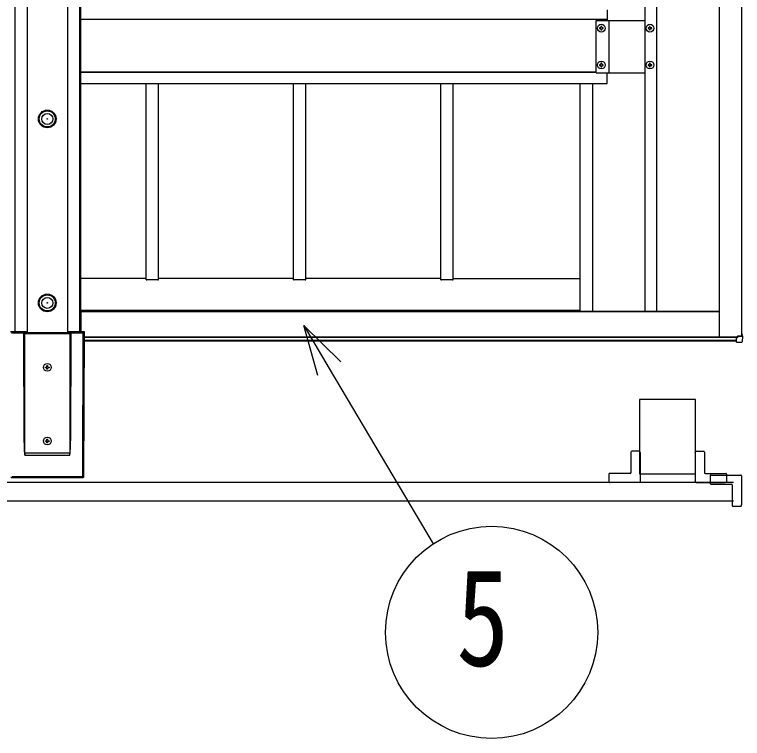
# Model space of a CAD drawing. Units: millimetres, scale not verified. Extents: x -16820 to 16820, y -11881 to 11886.
# Drawn here: x -4656 to -3668, y -1916 to -934 of the extents above; entities that cross this region are included whole.
import ezdxf
from ezdxf.enums import TextEntityAlignment as Align

# ---------------------------------------------------------------- set-up
doc = ezdxf.new("R2010")
doc.units = ezdxf.units.MM
doc.header["$LTSCALE"] = 60
doc.layers.add('0-6_YKK_A1', color=4, linetype='Continuous')
doc.layers.add('0-7_YKK_D', color=6, linetype='Continuous')
doc.styles.add('ＭＳ ゴシック', font='')
doc.styles.get('ＭＳ ゴシック').set_extended_font_data('MS Gothic')

msp = doc.modelspace()

# ---------------------------------------------------------------- linework, layer by layer
at = {"layer": '0-6_YKK_A1'}
for p, q in [((-3699.92, 235.73), (-3699.92, -1371.23)), ((-3669.92, 234.65), (-3669.92, -1370.29)), ((-3800.92, 201.34), (-3800.92, -1336.66)), ((-3784.92, 201.34), (-3784.92, -1336.66)), ((-4655.72, -16.37), (-4655.72, -1363.87)), ((-4568.12, -16.77), (-4568.12, -1363.87)), ((-4566.92, -16.77), (-4566.92, -1363.87)), ((-4639.42, -134.54), (-4639.42, -1365.52)), ((-4584.42, -134.54), (-4584.42, -1365.52)), ((-3851.92, -927.24), (-3851.92, -941.74)), ((-3851.92, -940.23), (-4566.92, -940.23)), ((-3866.92, -1012.74), (-3866.92, -941.74)), ((-3866.92, -941.74), (-3800.92, -941.74)), ((-3866.92, -1012.74), (-3866.92, -941.74)), ((-3866.92, -941.74), (-3800.92, -941.74)), ((-3849.42, -1012.74), (-3849.42, -941.74)), ((-3849.42, -1012.74), (-3849.42, -941.74)), ((-3859.44, -950.8), (-3859.44, -949.84)), ((-3793.44, -950.8), (-3793.44, -949.84)), ((-3859.44, -1000.8), (-3859.44, -999.84)), ((-3793.44, -1000.8), (-3793.44, -999.84)), ((-4566.92, -1011.96), (-3866.92, -1011.96)), ((-3866.92, -1011.99), (-4566.92, -1011.99)), ((-3866.92, -1012.74), (-3800.92, -1012.74)), ((-3866.92, -1012.74), (-3800.92, -1012.74)), ((-3851.92, -1027.24), (-3851.92, -1012.74)), ((-4566.92, -1027.15), (-3851.92, -1027.15)), ((-4477.92, -1293.66), (-4477.92, -1027.15)), ((-4460.92, -1293.66), (-4460.92, -1027.15)), ((-4277.92, -1293.66), (-4277.92, -1027.15)), ((-4260.92, -1293.66), (-4260.92, -1027.15)), ((-4077.92, -1293.66), (-4077.92, -1027.15)), ((-4060.92, -1293.66), (-4060.92, -1027.15)), ((-3888.92, -1027.15), (-3888.92, -1336.66)), ((-3871.92, -1027.15), (-3871.92, -1336.66)), ((-4478.22, -1292.01), (-4566.92, -1292.01)), ((-4461.92, -1293.71), (-4476.92, -1293.71)), ((-4278.22, -1292.01), (-4460.92, -1292.01)), ((-4261.92, -1293.71), (-4276.92, -1293.71)), ((-4078.22, -1292.01), (-4260.92, -1292.01)), ((-4061.92, -1293.71), (-4076.92, -1293.71)), ((-4060.92, -1292.01), (-3888.92, -1292.01)), ((-3888.92, -1335.43), (-4566.92, -1335.43)), ((-3888.92, -1335.53), (-4566.92, -1335.53)), ((-3699.92, -1336.66), (-4566.92, -1336.66)), ((-4565.92, -1363.87), (-4565.92, -1336.66)), ((-3699.92, -1336.66), (-4565.92, -1336.66)), ((-4565.92, -1363.87), (-4565.92, -1336.66)), ((-3699.92, -1336.72), (-4565.92, -1336.72)), ((-3699.92, -1337.24), (-4565.92, -1337.24)), ((-4565.92, -1349.93), (-4566.92, -1349.93)), ((-4566.92, -1351.54), (-4565.92, -1351.54)), ((-4566.92, -1351.54), (-4565.92, -1351.54)), ((-4566.92, -1351.61), (-4565.92, -1351.61)), ((-4566.92, -1351.93), (-4565.92, -1351.93)), ((-4566.92, -1359.16), (-4565.92, -1359.16)), ((-4566.92, -1359.34), (-4565.92, -1359.34)), ((-4566.92, -1359.89), (-4565.92, -1359.89)), ((-4566.92, -1360.07), (-4565.92, -1360.07)), ((-4661.81, -1363.87), (-4640.55, -1363.87)), ((-4661.81, -1363.87), (-4640.55, -1363.87)), ((-4643.04, -1364.72), (-4661.35, -1364.72)), ((-4660.35, -1365.71), (-4643.97, -1365.71)), ((-4643.98, -1365.82), (-4643.51, -1512.34)), ((-4643.98, -1365.82), (-4643.51, -1366.69)), ((-4643.51, -1366.69), (-4643.51, -1512.34)), ((-4642.51, -1365.69), (-4643.04, -1364.72)), ((-4642.51, -1528.98), (-4642.51, -1366.74)), ((-4640.55, -1363.87), (-4640.3, -1365.52)), ((-4640.3, -1365.52), (-4583.42, -1365.52)), ((-4583.42, -1365.52), (-4583.17, -1363.87)), ((-4583.17, -1363.87), (-4562.03, -1363.87)), ((-4583.17, -1363.87), (-4562.04, -1363.87)), ((-4580.8, -1364.72), (-4581.33, -1365.69)), ((-4581.33, -1365.69), (-4581.33, -1366.74)), ((-4581.33, -1366.74), (-4581.33, -1528.98)), ((-4562.49, -1364.72), (-4580.81, -1364.72)), ((-4579.86, -1365.82), (-4580.33, -1512.34)), ((-4580.33, -1366.69), (-4579.86, -1365.82)), ((-4580.33, -1512.34), (-4580.33, -1366.69)), ((-4579.87, -1365.71), (-4563.49, -1365.71)), ((-4563.49, -1365.71), (-4564.11, -1561.22)), ((-4562.49, -1364.72), (-4563.49, -1365.71)), ((-4563.12, -1562.22), (-4562.49, -1364.71)), ((-4562.03, -1363.87), (-4562.67, -1562.28)), ((-4562.03, -1363.87), (-4562.67, -1562.28)), ((-4562.04, -1363.87), (-4562.49, -1364.71)), ((-3675.42, -1371.4), (-4562.06, -1371.4)), ((-3675.42, -1371.71), (-4562.06, -1371.71)), ((-3675.42, -1371.74), (-4562.06, -1371.74)), ((-3676.42, -1372.06), (-4562.06, -1372.06)), ((-3699.42, -1371.26), (-3674.92, -1371.26)), ((-3676.42, -1371.78), (-3675.22, -1371.78)), ((-3676.42, -1371.78), (-3676.42, -1371.81)), ((-3676.42, -1372.15), (-3676.42, -1371.81)), ((-3676.42, -1377.83), (-3676.42, -1372.15)), ((-3675.22, -1372.15), (-3676.42, -1372.15)), ((-3675.42, -1371.4), (-3675.42, -1371.26)), ((-3675.22, -1371.81), (-3675.22, -1372.15)), ((-3669.42, -1370.29), (-3674.92, -1370.29)), ((-3674.92, -1370.29), (-3674.92, -1370.32)), ((-3674.92, -1371.52), (-3674.92, -1370.32)), ((-3674.62, -1370.34), (-3668.92, -1370.34)), ((-3674.62, -1370.34), (-3674.62, -1371.55)), ((-3668.92, -1368.09), (-3669.92, -1368.09)), ((-3669.92, -1368.14), (-3669.42, -1368.14)), ((-3669.42, -1369.64), (-3669.92, -1369.64)), ((-3669.42, -1368.14), (-3669.42, -1370.29)), ((-3668.42, -1370.31), (-3668.88, -1377.81)), ((-3668.42, -1370.31), (-3668.42, -1368.11)), ((-3676.42, -1376.25), (-4562.07, -1376.25)), ((-4562.07, -1376.73), (-3676.42, -1376.73)), ((-3676.42, -1378.28), (-3676.42, -1377.83)), ((-3676.42, -1378.28), (-3669.38, -1378.28)), ((-4611.44, -1414.05), (-4611.44, -1415.01)), ((-4611.44, -1514.05), (-4611.44, -1515.01)), ((-4581.33, -1528.98), (-4642.51, -1528.98)), ((-3819.73, -1527.49), (-3819.73, -1555.5)), ((-3808.42, -1526.49), (-3818.73, -1526.49)), ((-3807.42, -1527.99), (-3807.42, -1527.5)), ((-3807.42, -1527.99), (-3807.42, -1567.8)), ((-3732.42, -1527.99), (-3732.42, -1527.5)), ((-3732.42, -1527.99), (-3732.42, -1567.8)), ((-3731.42, -1526.49), (-3721.11, -1526.49)), ((-3720.11, -1527.49), (-3720.11, -1555.5)), ((-4642.51, -1531.59), (-4581.34, -1531.59)), ((-3849.73, -1557.49), (-3849.73, -1567.8)), ((-3820.72, -1556.49), (-3848.73, -1556.49)), ((-3719.12, -1556.49), (-3691.11, -1556.49)), ((-3712.23, -1559.8), (-3712.23, -1570.11)), ((-3710.73, -1558.8), (-3711.22, -1558.8)), ((-3710.73, -1558.8), (-3710.42, -1558.8)), ((-3710.42, -1558.8), (-3670.92, -1558.8)), ((-3690.11, -1557.49), (-3690.11, -1567.8)), ((-3669.92, -1559.8), (-3669.92, -1599.3)), ((-3680.49, -1568.8), (-9069.42, -1568.8)), ((-4562.67, -1562.28), (-4661.17, -1562.28)), ((-4660.73, -1562.22), (-4563.12, -1562.22)), ((-4564.11, -1561.22), (-4659.73, -1561.22)), ((-4564.11, -1561.22), (-4563.12, -1562.22)), ((-4562.67, -1562.28), (-4563.12, -1562.22)), ((-3848.72, -1568.8), (-3848.23, -1568.8)), ((-3848.23, -1568.8), (-3847.92, -1568.8)), ((-3808.42, -1568.8), (-3847.92, -1568.8)), ((-3731.42, -1568.8), (-3691.92, -1568.8)), ((-3691.61, -1568.8), (-3691.92, -1568.8)), ((-3691.12, -1568.8), (-3691.61, -1568.8)), ((-3711.23, -1571.11), (-3683.22, -1571.11)), ((-3682.23, -1572.1), (-3682.23, -1600.11)), ((-9069.42, -1593.8), (-3680.49, -1593.8)), ((-3669.92, -1599.61), (-3669.92, -1599.3)), ((-3669.92, -1600.1), (-3669.92, -1599.61)), ((-3681.23, -1601.11), (-3670.92, -1601.11))]:
    msp.add_line(p, q, dxfattribs=at)
for points in [[(-3861.36, -951.76), (-3862.32, -951.76), (-3862.32, -952.72), (-3861.36, -952.72)], [(-3859.44, -949.84), (-3860.4, -949.84), (-3860.4, -950.8)], [(-3860.4, -953.68), (-3860.4, -954.64), (-3859.44, -954.64), (-3859.44, -953.68)], [(-3858.48, -952.72), (-3857.52, -952.72), (-3857.52, -951.76), (-3858.48, -951.76)], [(-3795.36, -951.76), (-3796.32, -951.76), (-3796.32, -952.72), (-3795.36, -952.72)], [(-3793.44, -949.84), (-3794.4, -949.84), (-3794.4, -950.8)], [(-3794.4, -953.68), (-3794.4, -954.64), (-3793.44, -954.64), (-3793.44, -953.68)], [(-3792.48, -952.72), (-3791.52, -952.72), (-3791.52, -951.76), (-3792.48, -951.76)], [(-3861.36, -1001.76), (-3862.32, -1001.76), (-3862.32, -1002.72), (-3861.36, -1002.72)], [(-3859.44, -999.84), (-3860.4, -999.84), (-3860.4, -1000.8)], [(-3860.4, -1003.68), (-3860.4, -1004.64), (-3859.44, -1004.64), (-3859.44, -1003.68)], [(-3858.48, -1002.72), (-3857.52, -1002.72), (-3857.52, -1001.76), (-3858.48, -1001.76)], [(-3795.36, -1001.76), (-3796.32, -1001.76), (-3796.32, -1002.72), (-3795.36, -1002.72)], [(-3793.44, -999.84), (-3794.4, -999.84), (-3794.4, -1000.8)], [(-3794.4, -1003.68), (-3794.4, -1004.64), (-3793.44, -1004.64), (-3793.44, -1003.68)], [(-3792.48, -1002.72), (-3791.52, -1002.72), (-3791.52, -1001.76), (-3792.48, -1001.76)], [(-4581.33, -1365.69), (-4642.51, -1365.69), (-4642.51, -1366.74), (-4581.33, -1366.74)], [(-3676.42, -1371.81), (-3675.22, -1371.81), (-3675.22, -1371.78)], [(-3675.42, -1371.78), (-3675.42, -1371.74), (-3675.42, -1371.71), (-3675.42, -1371.4)], [(-4613.36, -1413.09), (-4614.32, -1413.09), (-4614.32, -1412.13), (-4613.36, -1412.13)], [(-4612.4, -1411.17), (-4612.4, -1410.21), (-4611.44, -1410.21), (-4611.44, -1411.17)], [(-4610.48, -1412.13), (-4609.52, -1412.13), (-4609.52, -1413.09), (-4610.48, -1413.09)], [(-4611.44, -1415.01), (-4612.4, -1415.01), (-4612.4, -1414.05)], [(-4612.4, -1511.17), (-4612.4, -1510.21), (-4611.44, -1510.21), (-4611.44, -1511.17)], [(-4613.36, -1513.09), (-4614.32, -1513.09), (-4614.32, -1512.13), (-4613.36, -1512.13)], [(-4611.44, -1515.01), (-4612.4, -1515.01), (-4612.4, -1514.05)], [(-4610.48, -1512.13), (-4609.52, -1512.13), (-4609.52, -1513.09), (-4610.48, -1513.09)], [(-4642.87, -1528.97), (-4642.6, -1530.92), (-4642.51, -1531.55), (-4642.51, -1531.59)]]:
    msp.add_lwpolyline(points, dxfattribs=at)
msp.add_lwpolyline([(-3731.92, -1456.3), (-3807.92, -1456.3), (-3807.92, -1557.3), (-3731.92, -1557.3)], close=True, dxfattribs=at)
for centre, radius in [((-3859.92, -952.24), 5.3), ((-3793.92, -952.24), 5.3), ((-3859.92, -1002.24), 5.3), ((-3793.92, -1002.24), 5.3), ((-4611.92, -1075.44), 12), ((-4611.92, -1075.44), 10.88), ((-4611.92, -1075.44), 7.48), ((-4611.92, -1075.44), 0.5), ((-4611.92, -1325.1), 12), ((-4611.92, -1325.1), 10.88), ((-4611.92, -1325.1), 7.48), ((-4611.92, -1325.1), 0.5), ((-4611.92, -1412.61), 5.3), ((-4611.92, -1512.61), 5.3)]:
    msp.add_circle(centre, radius, dxfattribs=at)
for centre, radius, start, end in [((-3861.36, -950.8), 0.96, 270, 0), ((-3861.36, -953.68), 0.96, 0, 90), ((-3858.48, -950.8), 0.96, 180, 270), ((-3858.48, -953.68), 0.96, 90, 180), ((-3795.36, -950.8), 0.96, 270, 0), ((-3795.36, -953.68), 0.96, 0, 90), ((-3792.48, -950.8), 0.96, 180, 270), ((-3792.48, -953.68), 0.96, 90, 180), ((-3861.36, -1000.8), 0.96, 270, 0), ((-3861.36, -1003.68), 0.96, 0, 90), ((-3858.48, -1000.8), 0.96, 180, 270), ((-3858.48, -1003.68), 0.96, 90, 180), ((-3795.36, -1000.8), 0.96, 270, 0), ((-3795.36, -1003.68), 0.96, 0, 90), ((-3792.48, -1000.8), 0.96, 180, 270), ((-3792.48, -1003.68), 0.96, 90, 180), ((-4478.15, -1293.46), 1.45, 81.04481, 92.9634), ((-4477.17, -1288.89), 4.82, 261.04481, 272.9634), ((-4461.67, -1288.89), 4.82, 267.0366, 278.95519), ((-4278.15, -1293.46), 1.45, 81.04481, 92.9634), ((-4277.17, -1288.89), 4.82, 261.04481, 272.9634), ((-4261.67, -1288.89), 4.82, 267.0366, 278.95519), ((-4078.15, -1293.46), 1.45, 81.04481, 92.9634), ((-4077.17, -1288.89), 4.82, 261.04481, 272.9634), ((-4061.67, -1288.89), 4.82, 267.0366, 278.95519), ((-4642.74, -1361.23), 5.51, 261.98271, 272.37953), ((-4642.5, -1366.7), 1, 90.33323, 179.58819), ((-4581.34, -1366.7), 1, 0.41181, 89.66677), ((-4581.1, -1361.23), 5.51, 267.62047, 278.01729), ((-3699.55, -1368.85), 2.41, 261.04481, 272.9634), ((-3674.69, -1370.86), 0.692, 250.9406, 276.14226), ((-3669.38, -1377.78), 0.5, 270, 356.48397), ((-4613.36, -1411.17), 0.96, 270, 0), ((-4610.48, -1411.17), 0.96, 180, 270), ((-4613.36, -1414.05), 0.96, 0, 90), ((-4610.48, -1414.05), 0.96, 90, 180), ((-4613.36, -1511.17), 0.96, 270, 0), ((-4610.48, -1511.17), 0.96, 180, 270), ((-4613.36, -1514.05), 0.96, 0, 90), ((-4610.48, -1514.05), 0.96, 90, 180), ((-4642.52, -1511.03), 17.95, 268.85343, 270.01591), ((-4881.49, -1488.07), 303.3, 351.74911, 352.24905), ((-4581.33, -1511.03), 17.95, 269.98409, 271.14657), ((-3670.92, -1559.8), 1, 0, 90), ((-3808.42, -1567.8), 1, 270, 360), ((-3731.42, -1567.8), 1, 180, 270)]:
    msp.add_arc(centre, radius, start, end, dxfattribs=at)
for centre, major_axis, ratio, start_param, end_param in [((-4642.98, -1365.82), (0.479, -0.888), 0.991726, 4.107828, 4.217548), ((-4643.04, -1365.71), (0.529, 0.886), 0.878896, 0.596564, 2.053914), ((-4580.8, -1365.71), (-0.529, 0.886), 0.878896, 4.229271, 5.686621), ((-4580.87, -1365.82), (-0.479, -0.888), 0.991726, 2.065638, 2.175357), ((-4563.49, -1364.7), (1, 0), 0.113935, 6.169369, 6.221813), ((-4562.03, -1364.37), (0.002, 0.5), 0.061078, 0.061199, 0.113643), ((-3675.22, -1371.48), (-0.3, 0), 0.995429, 1.570796, 3.141593), ((-3675.22, -1371.52), (-0.3, 0), 0.992228, 1.570796, 3.141593), ((-3675.22, -1371.55), (-0.6, 0), 0.995429, 1.570796, 3.141593), ((-3674.62, -1370.32), (-0.3, 0), 0.052434, 6.283185, 7.853982), ((-3668.92, -1368.11), (-0.501, 0), 0.052336, 3.141582, 4.708652), ((-3668.92, -1370.31), (-0.501, 0), 0.052336, 1.574533, 3.141603), ((-4642.51, -1511.18), (0, -19.11), 0.052342, 4.773476, 5.910541), ((-4581.33, -1511.18), (0, -19.11), 0.052342, 0.372644, 1.50971), ((-4639.39, -1531.59), (-0.16, 50), 0.0623, 1.518227, 1.570592), ((-4584.45, -1531.59), (0.16, 50), 0.0623, 4.712593, 4.764959), ((-3818.72, -1527.5), (-0.71, 0.71), 0.99628, 5.499651, 7.06672), ((-3808.42, -1527.5), (0, -1), 0.998135, 1.570796, 3.141593), ((-3731.42, -1527.5), (0, -1), 0.998135, 3.141593, 4.712389), ((-3721.12, -1527.5), (0.71, 0.71), 0.99628, 5.499651, 7.06672), ((-3848.72, -1557.5), (-0.71, 0.71), 0.99628, 5.499651, 7.06672), ((-3820.73, -1555.49), (0.71, -0.71), 0.99628, 5.499651, 7.06672), ((-3719.11, -1555.49), (-0.71, -0.71), 0.99628, 5.499651, 7.06672), ((-3711.22, -1559.8), (1, 0), 0.998135, 1.570796, 3.141593), ((-3691.12, -1557.5), (0.71, 0.71), 0.99628, 5.499651, 7.06672), ((-4563.11, -1561.22), (0, 1), 0.061078, 3.080786, 3.133062), ((-4563.17, -1562.28), (0.5, 0), 0.008727, 0.008699, 0.060975), ((-3848.72, -1567.8), (1, 0), 0.998135, 3.141593, 4.712389), ((-3711.22, -1570.1), (-0.71, -0.71), 0.99628, 5.499651, 7.06672), ((-3691.12, -1567.8), (-1, 0), 0.998135, 1.570796, 3.141593), ((-3683.23, -1572.11), (0.71, 0.71), 0.99628, 5.499651, 7.06672), ((-3681.22, -1600.1), (-0.71, -0.71), 0.99628, 5.499651, 7.06672), ((-3670.92, -1600.1), (0, 1), 0.998135, 3.141593, 4.712389)]:
    msp.add_ellipse(centre, major_axis=major_axis, ratio=ratio, start_param=start_param, end_param=end_param, dxfattribs=at)
at = {"layer": '0-7_YKK_D'}
for points in [[(-4244.77, -1423.5), (-4263.8, -1355.72), (-4213.43, -1404.9)], [(-4263.8, -1355.72), (-4229.1, -1414.2), (-4088.03, -1651.95)]]:
    msp.add_lwpolyline(points, dxfattribs=at)
msp.add_circle((-4008.84, -1772.22), 144, dxfattribs=at)

# ---------------------------------------------------------------- texts
at = {"layer": '0-7_YKK_D', "style": 'ＭＳ ゴシック', "width": 0.8}
msp.add_text('5', height=132, dxfattribs=at).set_placement((-4056.84, -1857.42), align=Align.BOTTOM_LEFT)

doc.saveas('drawing.dxf')
